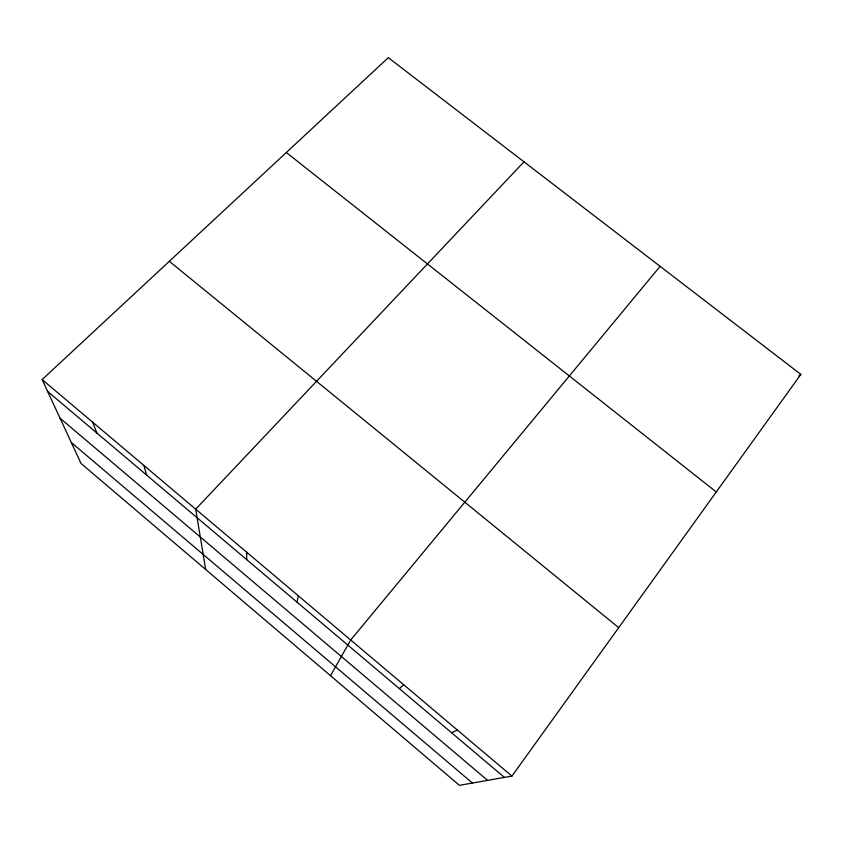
<?xml version="1.0" encoding="UTF-8"?>
<svg xmlns="http://www.w3.org/2000/svg" width="843" height="843" viewBox="0 0 843 843"><rect width="100%" height="100%" fill="white"/><g stroke="black" fill="none" stroke-linecap="round" stroke-linejoin="round"><path stroke-width="1.26" d="M296.947 602.092L298.359 595.811M330.53 675.696L350.699 639.995L660.122 266.335M511.933 776.087L800.85 374.387L388.317 57.661L42.15 379.571L81.023 463.46L459.435 785.339L511.933 776.087L42.15 379.571M523.988 161.824L195.702 509.161L205.66 569.478M399.35 688.615L403.734 684.758M798.806 376.041L800.85 374.387M451.553 732.725L457.475 730.112M286.314 152.509L716.276 491.975M169.327 261.309L618.699 627.645M47.651 391.447L504.43 777.404M60.053 418.202L487.602 780.376M71.318 442.501L472.428 783.042M92.656 422.206L96.84 433.007M143.837 465.399L146.65 475.094M246.693 552.207L246.714 559.647"/></g></svg>
